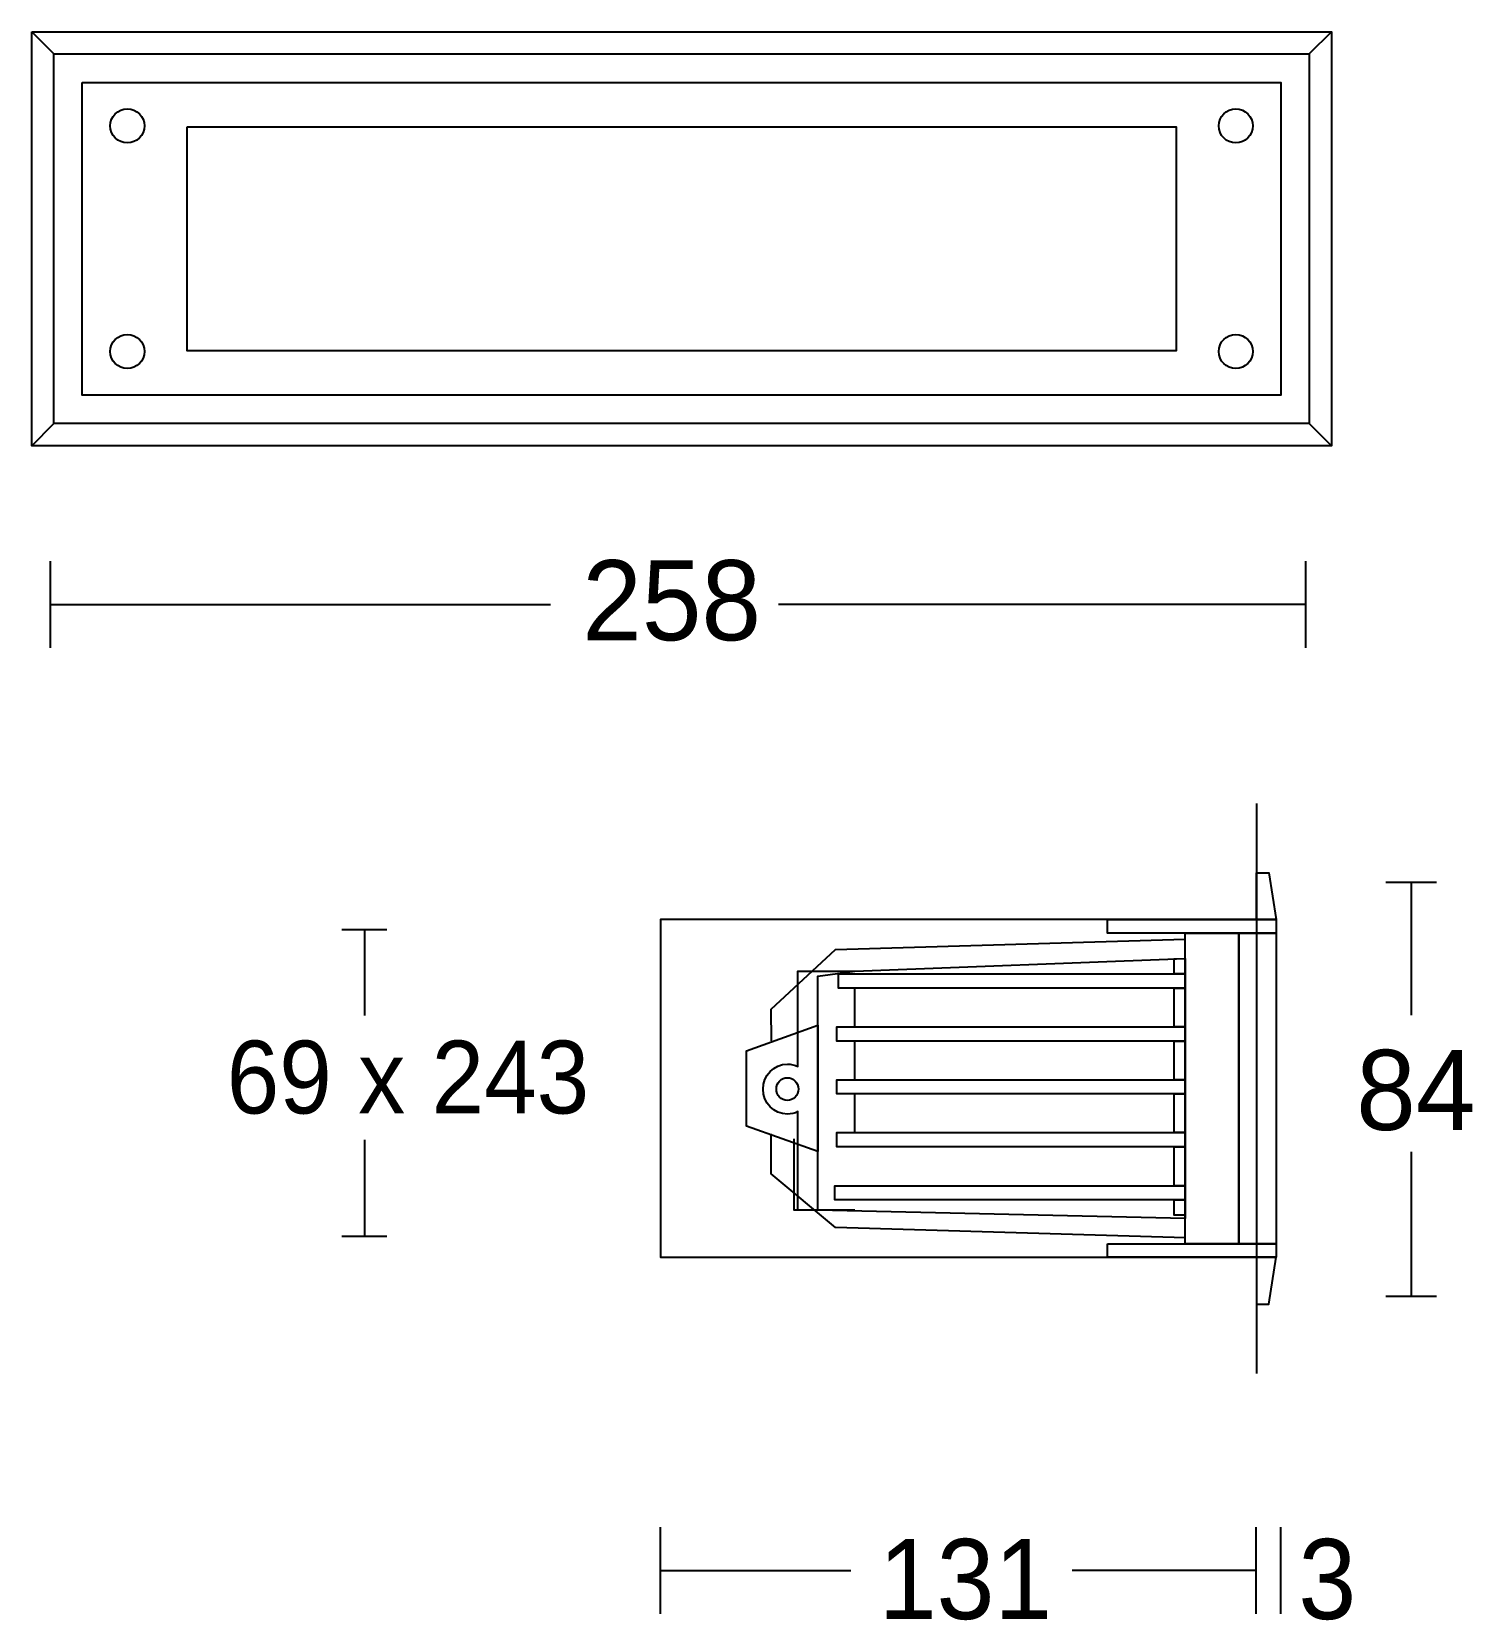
# Model space of a CAD drawing. Extents: x 12 to 196, y 22 to 225.
import ezdxf

# ---------------------------------------------------------------- set-up
doc = ezdxf.new("R2010")
doc.units = 0
doc.layers.add('LIVELLO_1', color=160, linetype='Continuous')
doc.styles.add('STD', font='txt')

# ---------------------------------------------------------------- blocks, each defined once
blk = doc.blocks.new('AI9-BLK1')
at = {"layer": 'LIVELLO_1', "color": 7}
for p, q in [((-91.6, 103.08), (-88.78, 100.25)), ((74.63, 103.08), (71.8, 100.25)), ((-91.6, 50.13), (-88.78, 52.96)), ((71.8, 52.96), (74.63, 50.13)), ((-89.21, 24.29), (-89.21, 35.37)), ((71.37, 24.29), (71.37, 35.37)), ((-89.21, 29.83), (-25.26, 29.83)), ((71.37, 29.83), (3.9, 29.83)), ((65.04, 4.35), (65.04, -68.53)), ((88.09, -5.76), (81.58, -5.76)), ((84.83, -5.76), (84.83, -22.7)), ((-46.18, -11.78), (-51.93, -11.78)), ((-49.06, -11.78), (-49.06, -22.74)), ((13.62, -19.25), (13.62, -24.21)), ((13.62, -19.25), (13.62, -24.21)), ((13.62, -26.15), (13.62, -30.97)), ((13.62, -26.15), (13.62, -30.97)), ((13.62, -32.8), (13.62, -37.75)), ((13.62, -32.8), (13.62, -37.75)), ((-49.06, -38.64), (-49.06, -51.04)), ((84.83, -40.19), (84.83, -58.71)), ((-46.18, -51.04), (-51.93, -51.04)), ((88.09, -58.71), (81.58, -58.71)), ((-11.19, -99.29), (-11.19, -88.21)), ((65.01, -99.29), (65.01, -88.21)), ((68.17, -99.29), (68.17, -88.21)), ((-11.19, -93.75), (13.15, -93.75)), ((65.01, -93.75), (41.48, -93.75))]:
    blk.add_line(p, q, dxfattribs=at)
for points in [[(-91.61, 103.08), (74.63, 103.08), (74.63, 50.13), (-91.61, 50.13)], [(-88.78, 100.25), (71.8, 100.25), (71.8, 52.96), (-88.78, 52.96)], [(-85.14, 96.61), (68.16, 96.61), (68.16, 56.6), (-85.14, 56.6)], [(-71.73, 90.93), (54.76, 90.93), (54.76, 62.28), (-71.73, 62.28)], [(65.04, -4.51), (66.61, -4.51), (67.56, -10.49), (65.04, -10.49)], [(45.97, -10.49), (67.56, -10.49), (67.56, -12.23), (45.97, -12.23)], [(45.97, -10.49), (67.56, -10.49), (67.56, -12.23), (45.97, -12.23)], [(62.8, -12.23), (62.8, -51.94), (55.94, -51.94), (55.94, -12.23)], [(62.8, -12.23), (62.8, -51.94), (55.94, -51.94), (55.94, -12.23)], [(67.56, -12.23), (67.56, -51.94), (62.8, -51.94), (62.8, -12.23)], [(67.56, -12.23), (67.56, -51.94), (62.8, -51.94), (62.8, -12.23)], [(55.94, -15.47), (55.94, -48.71), (8.92, -47.64), (8.92, -17.74), (13.66, -17.09)], [(55.94, -15.47), (55.94, -48.71), (8.92, -47.64), (8.92, -17.74), (13.66, -17.09)], [(55.94, -15.47), (55.94, -17.44), (54.53, -17.44), (54.53, -15.52)], [(55.94, -15.47), (55.94, -17.44), (54.53, -17.44), (54.53, -15.52)], [(55.94, -17.44), (55.94, -19.25), (11.6, -19.25), (11.59, -17.44)], [(55.94, -17.44), (55.94, -19.25), (11.6, -19.25), (11.59, -17.44)], [(55.94, -19.25), (55.94, -24.21), (54.53, -24.21), (54.53, -19.25)], [(55.94, -19.25), (55.94, -24.21), (54.53, -24.21), (54.53, -19.25)], [(8.92, -24.01), (8.92, -40.17), (-0.18, -36.91), (-0.18, -27.26)], [(8.92, -24.01), (8.92, -40.17), (-0.18, -36.91), (-0.18, -27.26)], [(55.94, -24.21), (55.94, -26.02), (11.38, -26.02), (11.38, -24.21)], [(55.94, -24.21), (55.94, -26.02), (11.38, -26.02), (11.38, -24.21)], [(55.94, -26.02), (55.94, -30.97), (54.53, -30.97), (54.53, -26.02)], [(55.94, -26.02), (55.94, -30.97), (54.53, -30.97), (54.53, -26.02)], [(55.94, -30.97), (55.94, -32.79), (11.38, -32.79), (11.38, -30.97)], [(55.94, -30.97), (55.94, -32.79), (11.38, -32.79), (11.38, -30.97)], [(55.94, -32.79), (55.94, -37.74), (54.53, -37.74), (54.53, -32.79)], [(55.94, -32.79), (55.94, -37.74), (54.53, -37.74), (54.53, -32.79)], [(55.94, -37.74), (55.94, -39.55), (11.38, -39.55), (11.38, -37.74)], [(55.94, -37.74), (55.94, -39.55), (11.38, -39.55), (11.38, -37.74)], [(55.94, -39.55), (55.94, -44.52), (54.53, -44.52), (54.53, -39.55)], [(55.94, -39.55), (55.94, -44.52), (54.53, -44.52), (54.53, -39.55)], [(55.94, -44.52), (55.94, -46.33), (11.1, -46.33), (11.1, -44.52)], [(55.94, -44.52), (55.94, -46.33), (11.1, -46.33), (11.1, -44.52)], [(55.94, -46.33), (55.94, -48.3), (54.53, -48.3), (54.53, -46.38)], [(55.94, -46.33), (55.94, -48.3), (54.53, -48.3), (54.53, -46.38)], [(45.97, -51.94), (67.56, -51.94), (67.56, -53.68), (45.97, -53.68)], [(45.97, -51.94), (67.56, -51.94), (67.56, -53.68), (45.97, -53.68)], [(65.04, -59.67), (66.61, -59.67), (67.56, -53.68), (65.04, -53.68)]]:
    blk.add_lwpolyline(points, close=True, dxfattribs=at)
for points in [[(67.56, -10.49), (-11.19, -10.49), (-11.19, -53.68), (67.56, -53.68)], [(3.03, -25.98), (2.99, -21.94), (11.2, -14.3), (55.94, -13)], [(55.98, -51.18), (11.2, -49.88), (2.99, -42.99), (2.99, -37.87)], [(8.92, -47.64), (5.9, -47.64), (5.9, -38.53)], [(8.92, -47.64), (5.9, -47.64), (5.9, -38.53)]]:
    blk.add_lwpolyline(points, dxfattribs=at)
for centre in [(-79.38, 91.04), (62.4, 91.04), (-79.38, 62.18), (62.4, 62.18)]:
    blk.add_circle(centre, 2.18, dxfattribs=at)
blk.add_ellipse((5.04, -32.16), major_axis=(0, 1.45), ratio=0.968973, dxfattribs=at)
blk.add_ellipse((5.04, -32.16), major_axis=(0, 1.45), ratio=0.968973, dxfattribs=at)
blk.add_open_spline([(13.66, -47.64), (13.66, -47.64), (6.38, -47.64), (6.38, -47.64), (6.38, -47.64), (6.38, -35.05), (6.38, -35.05), (5.98, -35.25), (5.52, -35.36), (5.04, -35.36), (3.32, -35.36), (1.93, -33.93), (1.93, -32.17), (1.93, -30.4), (3.32, -28.97), (5.04, -28.97), (5.52, -28.97), (5.98, -29.08), (6.38, -29.28), (6.38, -29.28), (6.38, -17.09), (6.38, -17.09), (6.38, -17.09), (13.66, -17.09), (13.66, -17.09)], degree=3, knots=[0, 0, 0, 0, 1, 1, 1, 2, 2, 2, 3, 3, 3, 4, 4, 4, 5, 5, 5, 6, 6, 6, 7, 7, 7, 8, 8, 8, 8], dxfattribs=at)
blk.add_open_spline([(13.66, -47.64), (13.66, -47.64), (6.38, -47.64), (6.38, -47.64), (6.38, -47.64), (6.38, -35.05), (6.38, -35.05), (5.98, -35.25), (5.52, -35.36), (5.04, -35.36), (3.32, -35.36), (1.93, -33.93), (1.93, -32.17), (1.93, -30.4), (3.32, -28.97), (5.04, -28.97), (5.52, -28.97), (5.98, -29.08), (6.38, -29.28), (6.38, -29.28), (6.38, -17.09), (6.38, -17.09), (6.38, -17.09), (13.66, -17.09), (13.66, -17.09)], degree=3, knots=[0, 0, 0, 0, 1, 1, 1, 2, 2, 2, 3, 3, 3, 4, 4, 4, 5, 5, 5, 6, 6, 6, 7, 7, 7, 8, 8, 8, 8], dxfattribs=at)
at = {"layer": 'LIVELLO_1', "color": 7, "attachment_point": 1, "style": 'STD'}
for s, insert, char_height in [('\\fMyriad Roman|b0|i0;\\H10.2485;\\C7;258', (-21.19, 35.49), 10.2485), ('\\fMyriad Roman|b0|i0;\\H9.3168;\\W0.97;\\C7;69 x 243', (-66.67, -25.97), 9.3168), ('\\fMyriad Roman|b0|i0;\\H10.2485;\\C7;84', (77.8, -27.15), 10.2485), ('\\fMyriad Roman|b0|i0;\\H10.2485;\\W0.97;\\C7;131', (16.74, -89.71), 10.2485), ('\\fMyriad Roman|b0|i0;\\H10.2485;\\W0.97;\\C7;3', (70.41, -89.71), 10.2485)]:
    blk.add_mtext(s, dxfattribs=dict(at, insert=insert, char_height=char_height))

msp = doc.modelspace()

# ---------------------------------------------------------------- block references
at = {"layer": 'LIVELLO_1', "color": 7}
msp.add_blockref('AI9-BLK1', (103.189739, 121.950351), dxfattribs=at)

doc.saveas('drawing.dxf')
